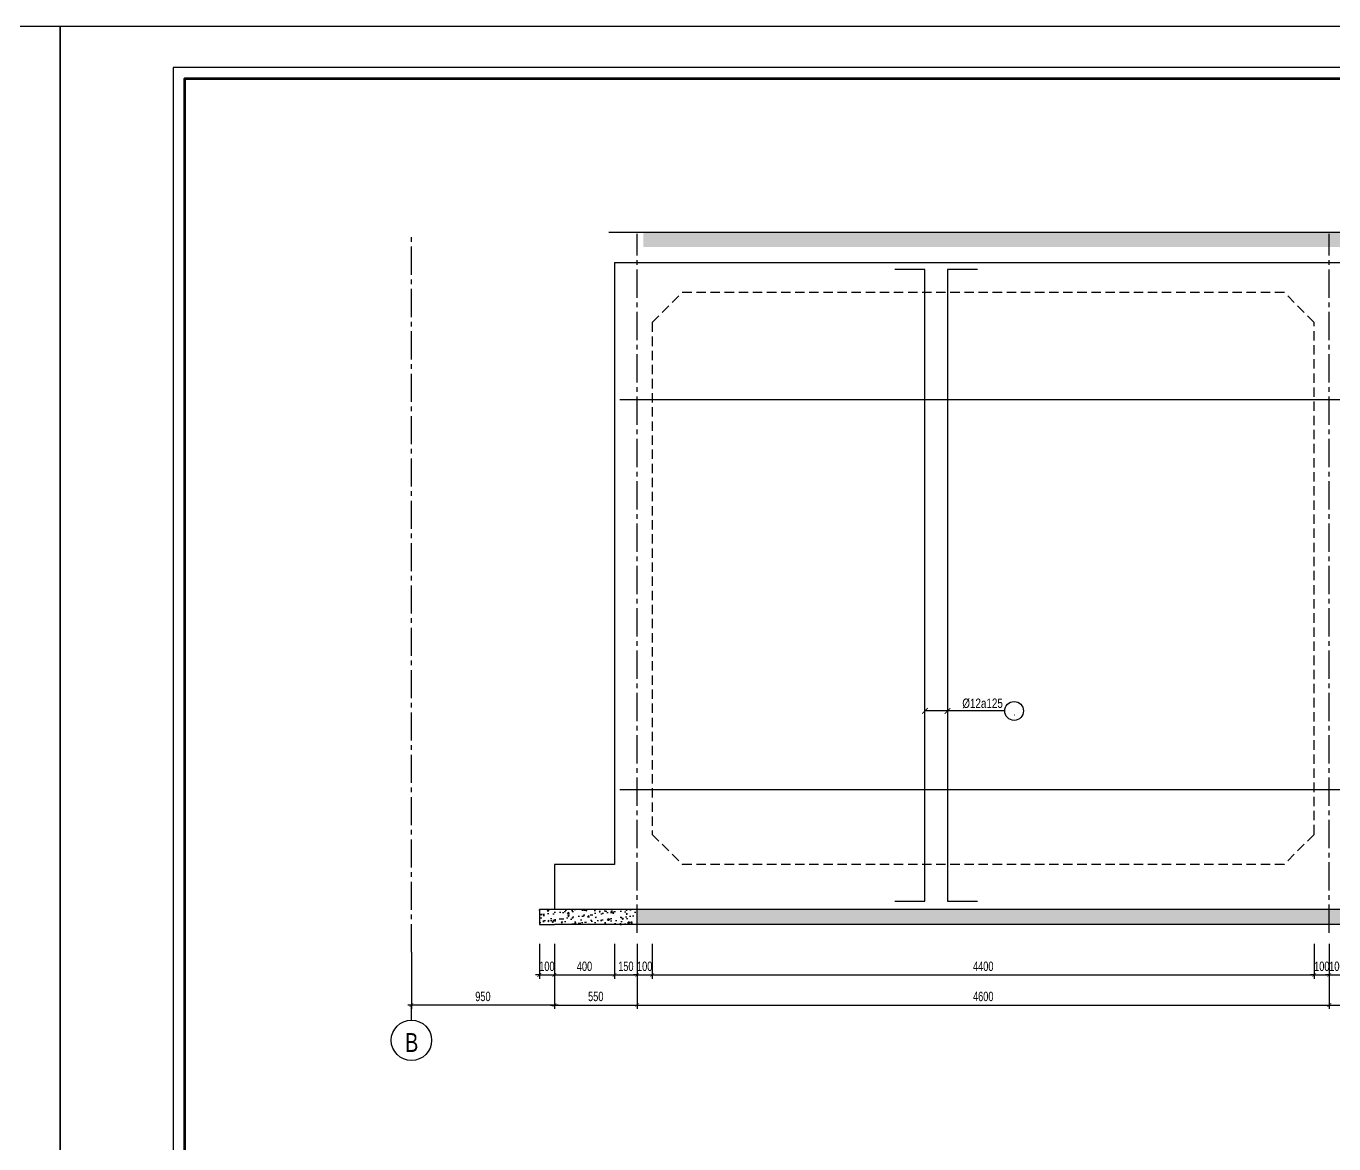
# Model space of a CAD drawing. Header units: millimetres. Extents: x -743195 to -406795, y -426565 to -367165.
# Drawn here: x -575901 to -541139, y -396865 to -367165 of the extents above; entities that cross this region are included whole.
import ezdxf
from ezdxf.enums import TextEntityAlignment as Align

# ---------------------------------------------------------------- set-up
doc = ezdxf.new("R2010")
doc.units = ezdxf.units.MM
doc.header["$LTSCALE"] = 1000
doc.header["$MEASUREMENT"] = 0
doc.linetypes.add('CENTER2', pattern=[1.125, 0.75, -0.125, 0.125, -0.125])
doc.linetypes.add('HIDDEN', pattern=[0.375, 0.25, -0.125])
for name, color, linetype in [('004HIDDEN', 252, 'HIDDEN'), ('8', 8, 'Continuous'), ('CDC-KHUNGTEN', 7, 'Continuous'), ('CDC.01.AXIS', 160, 'CENTER2'), ('CDC.02.DIM', 1, 'Continuous'), ('CDC.03.BORDER', 3, 'Continuous'), ('CDC.05.STEEL', 4, 'Continuous'), ('CDC.06.TEXT', 2, 'Continuous'), ('CDC.10.HATCH', 251, 'Continuous'), ('CDC.14.STEELNUM', 3, 'Continuous'), ('KCS_CHI', 1, 'Continuous')]:
    doc.layers.add(name, color=color, linetype=linetype)
doc.styles.add('ARIAL', font='arial.ttf', dxfattribs={"width": 0.7})
doc.styles.add('KCS_SMTEXT', font='arial.ttf', dxfattribs={"width": 0.7})
doc.dimstyles.new('1.25', dxfattribs={"dimscale": 100, "dimtxt": 2.5, "dimasz": 1, "dimexe": 1, "dimexo": 0, "dimgap": 1, "dimtad": 1, "dimdec": 0, "dimlfac": 0.25, "dimdsep": 46, "dimtxsty": 'ARIAL', "dimblk": 'ARCHTICK', "dimcen": 1, "dimdle": 1, "dimclrd": 1, "dimclre": 1, "dimclrt": 2, "dimadec": 0, "dimazin": 0, "dimtfac": 0.00072, "dimtdec": 0, "dimtix": 1, "dimtmove": 2, "dimatfit": 3, "dimldrblk": 'ARCHTICK', "dimfxl": 1, "dimtolj": 1, "dimarcsym": 0})

# ---------------------------------------------------------------- blocks, each defined once
blk = doc.blocks.new('_ArchTick')
at = {"color": 0, "linetype": 'ByBlock', "const_width": 0.15}
blk.add_lwpolyline([(-0.5, -0.5), (0.5, 0.5)], dxfattribs=at)
blk = doc.blocks.new('*D144')
at = {"layer": 'CDC.02.DIM', "color": 1, "lineweight": -2, "transparency": 16777216}
for p, q in [((-562259, -391548), (-562259, -392477)), ((-561859, -391548), (-561859, -392477)), ((-562259, -392377), (-562359, -392377)), ((-562259, -392377), (-561859, -392377)), ((-561859, -392377), (-561759, -392377))]:
    blk.add_line(p, q, dxfattribs=at)
at = {"layer": 'Defpoints', "color": 0, "transparency": 16777216}
for p in [(-562259, -391548), (-561859, -391548), (-561859, -392377)]:
    blk.add_point(p, dxfattribs=at)
at = {"layer": 'CDC.02.DIM', "color": 1, "lineweight": -2, "transparency": 16777216, "xscale": 100, "yscale": 100, "zscale": 100}
blk.add_blockref('_ArchTick', (-562259, -392377), dxfattribs=at)
at = {"layer": 'CDC.02.DIM', "color": 1, "lineweight": -2, "transparency": 16777216, "xscale": 100, "yscale": 100, "zscale": 100, "rotation": 180}
blk.add_blockref('_ArchTick', (-561859, -392377), dxfattribs=at)
at = {"layer": 'CDC.02.DIM', "color": 2, "transparency": 16777216, "insert": (-562059, -392149), "char_height": 250, "attachment_point": 5, "style": 'ARIAL'}
blk.add_mtext('\\A1;100', dxfattribs=at)
blk = doc.blocks.new('*D145')
at = {"layer": 'CDC.02.DIM', "color": 1, "lineweight": -2, "transparency": 16777216}
for p, q in [((-561859, -391548), (-561859, -392477)), ((-560259, -391548), (-560259, -392477)), ((-561959, -392377), (-560159, -392377))]:
    blk.add_line(p, q, dxfattribs=at)
at = {"layer": 'Defpoints', "color": 0, "transparency": 16777216}
for p in [(-561859, -391548), (-560259, -391548), (-560259, -392377)]:
    blk.add_point(p, dxfattribs=at)
at = {"layer": 'CDC.02.DIM', "color": 1, "lineweight": -2, "transparency": 16777216, "xscale": 100, "yscale": 100, "zscale": 100, "rotation": 180}
blk.add_blockref('_ArchTick', (-561859, -392377), dxfattribs=at)
at = {"layer": 'CDC.02.DIM', "color": 1, "lineweight": -2, "transparency": 16777216, "xscale": 100, "yscale": 100, "zscale": 100}
blk.add_blockref('_ArchTick', (-560259, -392377), dxfattribs=at)
at = {"layer": 'CDC.02.DIM', "color": 2, "transparency": 16777216, "insert": (-561059, -392149), "char_height": 250, "attachment_point": 5, "style": 'ARIAL'}
blk.add_mtext('\\A1;400', dxfattribs=at)
blk = doc.blocks.new('*D146')
at = {"layer": 'CDC.02.DIM', "color": 1, "lineweight": -2, "transparency": 16777216}
for p, q in [((-560259, -391548), (-560259, -392477)), ((-559659, -391548), (-559659, -392477)), ((-560359, -392377), (-559559, -392377))]:
    blk.add_line(p, q, dxfattribs=at)
at = {"layer": 'Defpoints', "color": 0, "transparency": 16777216}
for p in [(-560259, -391548), (-559659, -391548), (-559659, -392377)]:
    blk.add_point(p, dxfattribs=at)
at = {"layer": 'CDC.02.DIM', "color": 1, "lineweight": -2, "transparency": 16777216, "xscale": 100, "yscale": 100, "zscale": 100, "rotation": 180}
blk.add_blockref('_ArchTick', (-560259, -392377), dxfattribs=at)
at = {"layer": 'CDC.02.DIM', "color": 1, "lineweight": -2, "transparency": 16777216, "xscale": 100, "yscale": 100, "zscale": 100}
blk.add_blockref('_ArchTick', (-559659, -392377), dxfattribs=at)
at = {"layer": 'CDC.02.DIM', "color": 2, "transparency": 16777216, "insert": (-559959, -392149), "char_height": 250, "attachment_point": 5, "style": 'ARIAL'}
blk.add_mtext('\\A1;150', dxfattribs=at)
blk = doc.blocks.new('*D147')
at = {"layer": 'CDC.02.DIM', "color": 1, "lineweight": -2, "transparency": 16777216}
for p, q in [((-559659, -391548), (-559659, -393277)), ((-541259, -391548), (-541259, -393277)), ((-559759, -393177), (-541159, -393177))]:
    blk.add_line(p, q, dxfattribs=at)
at = {"layer": 'Defpoints', "color": 0, "transparency": 16777216}
for p in [(-559659, -391548), (-541259, -391548), (-541259, -393177)]:
    blk.add_point(p, dxfattribs=at)
at = {"layer": 'CDC.02.DIM', "color": 1, "lineweight": -2, "transparency": 16777216, "xscale": 100, "yscale": 100, "zscale": 100, "rotation": 180}
blk.add_blockref('_ArchTick', (-559659, -393177), dxfattribs=at)
at = {"layer": 'CDC.02.DIM', "color": 1, "lineweight": -2, "transparency": 16777216, "xscale": 100, "yscale": 100, "zscale": 100}
blk.add_blockref('_ArchTick', (-541259, -393177), dxfattribs=at)
at = {"layer": 'CDC.02.DIM', "color": 2, "transparency": 16777216, "insert": (-550459, -392950), "char_height": 250, "attachment_point": 5, "style": 'ARIAL'}
blk.add_mtext('\\A1;4600', dxfattribs=at)
blk = doc.blocks.new('*D148')
at = {"layer": 'CDC.02.DIM', "color": 1, "lineweight": -2, "transparency": 16777216}
for p, q in [((-541259, -391548), (-541259, -393277)), ((-536459, -392377), (-536459, -393277)), ((-541359, -393177), (-536359, -393177))]:
    blk.add_line(p, q, dxfattribs=at)
at = {"layer": 'Defpoints', "color": 0, "transparency": 16777216}
for p in [(-541259, -391548), (-536459, -392377), (-536459, -393177)]:
    blk.add_point(p, dxfattribs=at)
at = {"layer": 'CDC.02.DIM', "color": 1, "lineweight": -2, "transparency": 16777216, "xscale": 100, "yscale": 100, "zscale": 100, "rotation": 180}
blk.add_blockref('_ArchTick', (-541259, -393177), dxfattribs=at)
at = {"layer": 'CDC.02.DIM', "color": 1, "lineweight": -2, "transparency": 16777216, "xscale": 100, "yscale": 100, "zscale": 100}
blk.add_blockref('_ArchTick', (-536459, -393177), dxfattribs=at)
at = {"layer": 'CDC.02.DIM', "color": 2, "transparency": 16777216, "insert": (-538859, -392950), "char_height": 250, "attachment_point": 5, "style": 'ARIAL'}
blk.add_mtext('\\A1;1200', dxfattribs=at)
blk = doc.blocks.new('*D149')
at = {"layer": 'CDC.02.DIM', "color": 1, "lineweight": -2, "transparency": 16777216}
for p, q in [((-561859, -391548), (-561859, -393277)), ((-559659, -391548), (-559659, -393277)), ((-561959, -393177), (-559559, -393177))]:
    blk.add_line(p, q, dxfattribs=at)
at = {"layer": 'Defpoints', "color": 0, "transparency": 16777216}
for p in [(-561859, -391548), (-559659, -391548), (-559659, -393177)]:
    blk.add_point(p, dxfattribs=at)
at = {"layer": 'CDC.02.DIM', "color": 1, "lineweight": -2, "transparency": 16777216, "xscale": 100, "yscale": 100, "zscale": 100, "rotation": 180}
blk.add_blockref('_ArchTick', (-561859, -393177), dxfattribs=at)
at = {"layer": 'CDC.02.DIM', "color": 1, "lineweight": -2, "transparency": 16777216, "xscale": 100, "yscale": 100, "zscale": 100}
blk.add_blockref('_ArchTick', (-559659, -393177), dxfattribs=at)
at = {"layer": 'CDC.02.DIM', "color": 2, "transparency": 16777216, "insert": (-560759, -392950), "char_height": 250, "attachment_point": 5, "style": 'ARIAL'}
blk.add_mtext('\\A1;550', dxfattribs=at)
blk = doc.blocks.new('*D159')
at = {"layer": 'CDC.02.DIM', "color": 1, "lineweight": -2, "transparency": 16777216}
for p, q in [((-559659, -391548), (-559659, -392477)), ((-559259, -391548), (-559259, -392477)), ((-559659, -392377), (-559759, -392377)), ((-559659, -392377), (-559259, -392377)), ((-559259, -392377), (-559159, -392377))]:
    blk.add_line(p, q, dxfattribs=at)
at = {"layer": 'Defpoints', "color": 0, "transparency": 16777216}
for p in [(-559659, -391548), (-559259, -391548), (-559259, -392377)]:
    blk.add_point(p, dxfattribs=at)
at = {"layer": 'CDC.02.DIM', "color": 1, "lineweight": -2, "transparency": 16777216, "xscale": 100, "yscale": 100, "zscale": 100}
blk.add_blockref('_ArchTick', (-559659, -392377), dxfattribs=at)
at = {"layer": 'CDC.02.DIM', "color": 1, "lineweight": -2, "transparency": 16777216, "xscale": 100, "yscale": 100, "zscale": 100, "rotation": 180}
blk.add_blockref('_ArchTick', (-559259, -392377), dxfattribs=at)
at = {"layer": 'CDC.02.DIM', "color": 2, "transparency": 16777216, "insert": (-559459, -392149), "char_height": 250, "attachment_point": 5, "style": 'ARIAL'}
blk.add_mtext('\\A1;100', dxfattribs=at)
blk = doc.blocks.new('*D160')
at = {"layer": 'CDC.02.DIM', "color": 1, "lineweight": -2, "transparency": 16777216}
for p, q in [((-559259, -391548), (-559259, -392477)), ((-541659, -391548), (-541659, -392477)), ((-559359, -392377), (-541559, -392377))]:
    blk.add_line(p, q, dxfattribs=at)
at = {"layer": 'Defpoints', "color": 0, "transparency": 16777216}
for p in [(-559259, -391548), (-541659, -391548), (-541659, -392377)]:
    blk.add_point(p, dxfattribs=at)
at = {"layer": 'CDC.02.DIM', "color": 1, "lineweight": -2, "transparency": 16777216, "xscale": 100, "yscale": 100, "zscale": 100, "rotation": 180}
blk.add_blockref('_ArchTick', (-559259, -392377), dxfattribs=at)
at = {"layer": 'CDC.02.DIM', "color": 1, "lineweight": -2, "transparency": 16777216, "xscale": 100, "yscale": 100, "zscale": 100}
blk.add_blockref('_ArchTick', (-541659, -392377), dxfattribs=at)
at = {"layer": 'CDC.02.DIM', "color": 2, "transparency": 16777216, "insert": (-550459, -392149), "char_height": 250, "attachment_point": 5, "style": 'ARIAL'}
blk.add_mtext('\\A1;4400', dxfattribs=at)
blk = doc.blocks.new('*D161')
at = {"layer": 'CDC.02.DIM', "color": 1, "lineweight": -2, "transparency": 16777216}
for p, q in [((-541659, -391548), (-541659, -392477)), ((-541259, -391548), (-541259, -392477)), ((-541659, -392377), (-541759, -392377)), ((-541659, -392377), (-541259, -392377)), ((-541259, -392377), (-541159, -392377))]:
    blk.add_line(p, q, dxfattribs=at)
at = {"layer": 'Defpoints', "color": 0, "transparency": 16777216}
for p in [(-541659, -391548), (-541259, -391548), (-541259, -392377)]:
    blk.add_point(p, dxfattribs=at)
at = {"layer": 'CDC.02.DIM', "color": 1, "lineweight": -2, "transparency": 16777216, "xscale": 100, "yscale": 100, "zscale": 100}
blk.add_blockref('_ArchTick', (-541659, -392377), dxfattribs=at)
at = {"layer": 'CDC.02.DIM', "color": 1, "lineweight": -2, "transparency": 16777216, "xscale": 100, "yscale": 100, "zscale": 100, "rotation": 180}
blk.add_blockref('_ArchTick', (-541259, -392377), dxfattribs=at)
at = {"layer": 'CDC.02.DIM', "color": 2, "transparency": 16777216, "insert": (-541459, -392149), "char_height": 250, "attachment_point": 5, "style": 'ARIAL'}
blk.add_mtext('\\A1;100', dxfattribs=at)
blk = doc.blocks.new('*D162')
at = {"layer": 'CDC.02.DIM', "color": 1, "lineweight": -2, "transparency": 16777216}
for p, q in [((-541259, -391548), (-541259, -392477)), ((-540859, -391548), (-540859, -392477)), ((-541259, -392377), (-541359, -392377)), ((-541259, -392377), (-540859, -392377)), ((-540859, -392377), (-540759, -392377))]:
    blk.add_line(p, q, dxfattribs=at)
at = {"layer": 'Defpoints', "color": 0, "transparency": 16777216}
for p in [(-541259, -391548), (-540859, -391548), (-540859, -392377)]:
    blk.add_point(p, dxfattribs=at)
at = {"layer": 'CDC.02.DIM', "color": 1, "lineweight": -2, "transparency": 16777216, "xscale": 100, "yscale": 100, "zscale": 100}
blk.add_blockref('_ArchTick', (-541259, -392377), dxfattribs=at)
at = {"layer": 'CDC.02.DIM', "color": 1, "lineweight": -2, "transparency": 16777216, "xscale": 100, "yscale": 100, "zscale": 100, "rotation": 180}
blk.add_blockref('_ArchTick', (-540859, -392377), dxfattribs=at)
at = {"layer": 'CDC.02.DIM', "color": 2, "transparency": 16777216, "insert": (-541059, -392149), "char_height": 250, "attachment_point": 5, "style": 'ARIAL'}
blk.add_mtext('\\A1;100', dxfattribs=at)
blk = doc.blocks.new('KHUNG A1')
at = {"layer": 'CDC-KHUNGTEN', "color": 8}
blk.add_lwpolyline([(10368.18, 709.17), (10447.22, 709.17), (10447.22, 1281.17), (9647.22, 1281.17), (9647.22, 709.17), (10368.18, 709.17)], dxfattribs=at)
at = {"layer": 'CDC-KHUNGTEN', "color": 255, "lineweight": 60}
blk.add_lwpolyline([(10366.22, 712.17), (10366.22, 1278.17), (9650.22, 1278.17), (9650.22, 712.17), (10366.22, 712.17)], close=True, dxfattribs=at)
at = {"layer": 'Defpoints', "color": 1, "ltscale": 0.2}
blk.add_lwpolyline([(9617.22, 698.17), (9617.22, 1292.17), (10458.22, 1292.17), (10458.22, 698.17), (9617.22, 698.17)], close=True, dxfattribs=at)
blk = doc.blocks.new('*D472')
at = {"layer": 'CDC.02.DIM', "color": 1, "lineweight": -2, "transparency": 16777216}
for p, q in [((-561859, -391548), (-561859, -393277)), ((-565659, -391775), (-565659, -393277)), ((-561759, -393177), (-565759, -393177))]:
    blk.add_line(p, q, dxfattribs=at)
at = {"layer": 'Defpoints', "color": 0, "transparency": 16777216}
for p in [(-561859, -391548), (-565659, -391775), (-565659, -393177)]:
    blk.add_point(p, dxfattribs=at)
at = {"layer": 'CDC.02.DIM', "color": 1, "lineweight": -2, "transparency": 16777216, "xscale": 100, "yscale": 100, "zscale": 100, "rotation": 180}
blk.add_blockref('_ArchTick', (-565659, -393177), dxfattribs=at)
at = {"layer": 'CDC.02.DIM', "color": 1, "lineweight": -2, "transparency": 16777216, "xscale": 100, "yscale": 100, "zscale": 100}
blk.add_blockref('_ArchTick', (-561859, -393177), dxfattribs=at)
at = {"layer": 'CDC.02.DIM', "color": 2, "transparency": 16777216, "insert": (-563759, -392950), "char_height": 250, "attachment_point": 5, "style": 'ARIAL'}
blk.add_mtext('\\A1;950', dxfattribs=at)

msp = doc.modelspace()

# ---------------------------------------------------------------- hatches: boundary and pattern name
at = {"layer": '8'}
h = msp.add_hatch(dxfattribs=at)
h.set_pattern_fill('AR-HBONE', color=256, scale=32, angle=49.95578)
h.set_pattern_definition([(94.95578, (-953913.72, -366017.8), (-138.579015, 116.46397), [384, -128]), (184.95578, (-953924.77, -365890.28), (-138.579015, 116.46397), [384, -128])])
h.paths.add_polyline_path([(-529120.9, -373033.8), (-529120.9, -372641.3), (-559496.4, -372641.3), (-559496.4, -373033.8)])
at = {"layer": 'CDC.10.HATCH'}
h = msp.add_hatch(dxfattribs=at)
h.set_pattern_fill('AR-CONC', color=256, scale=50, style=0)
h.set_pattern_definition([(50, (6611.66, 0), (358.63009, -31.37607), [37.5, -412.5]), (355, (6611.66, 0), (-69.37567, 376.09607), [30, -330]), (100.4514, (6641.54, -2.6), (289.25469, 344.71977), [31.8701, -350.57106]), (46.1842, (6611.66, 100), (533.62052, -82.7595), [56.25, -618.75]), (96.6356, (6656.13, 93.1), (467.33135, 487.05894), [47.80514, -525.8565]), (351.1842, (6611.66, 100), (467.33097, 487.0593), [45, -495]), (21, (6661.66, 75), (298.45353, -201.30945), [37.5, -412.5]), (326, (6661.66, 75), (121.65767, 362.57502), [30, -330]), (71.4514, (6686.53, 58.22), (420.11131, 161.26525), [31.8701, -350.57106]), (37.5, (6611.66, 0), (6.079928, 166.446927), [0, -326, 0, -335, 0, -331.25]), (7.5, (6611.66, 0), (131.53477, 197.205856), [0, -191, 0, -318.5, 0, -126.25]), (327.5, (6500.16, 0), (266.911218, -11.277436), [0, -125, 0, -390, 0, -517.5]), (317.5, (6450.16, 0), (291.593085, 50.05249), [0, -162.5, 0, -259, 0, -367.5])])
h.paths.add_polyline_path([(-559658.8, -390641.3), (-561858.8, -390641.3), (-562258.8, -390641.3), (-562258.8, -391041.3), (-561858.8, -391041.3), (-559658.8, -391041.3)])
h = msp.add_hatch(dxfattribs=at)
h.set_pattern_fill('AR-CONC', color=256, scale=50, style=0)
h.set_pattern_definition([(50, (-481461.27, -250274.32), (358.6301, -31.37607), [37.5, -412.5]), (355, (-481461.27, -250274.3), (-69.3757, 376.0961), [30, -330]), (100.4514, (-481431.4, -250276.93), (289.2547, 344.7198), [31.8701, -350.57106]), (46.1842, (-481461.27, -250174.3), (533.6205, -82.7595), [56.25, -618.75]), (96.6356, (-481416.8, -250181.2), (467.3314, 487.059), [47.8051, -525.8565]), (351.1842, (-481461.27, -250174.3), (467.331, 487.0593), [45, -495]), (21, (-481411.27, -250199.32), (298.4535, -201.30945), [37.5, -412.5]), (326, (-481411.27, -250199.3), (121.6577, 362.575), [30, -330]), (71.4514, (-481386.4, -250216.1), (420.1113, 161.26525), [31.8701, -350.57106]), (37.5, (-481461.27, -250274.32), (6.07993, 166.44693), [0, -326, 0, -335, 0, -331.25]), (7.5, (-481461.27, -250274.32), (131.53477, 197.20586), [0, -191, 0, -318.5, 0, -126.25]), (327.5, (-481572.77, -250274.32), (266.91122, -11.27744), [0, -125, 0, -390, 0, -517.5]), (317.5, (-481622.77, -250274.32), (291.5931, 50.0525), [0, -162.5, 0, -259, 0, -367.5])])
h.paths.add_polyline_path([(-546458.8, -390641.3), (-559658.8, -390641.3), (-559658.8, -391041.3), (-546458.8, -391041.3)])
h.paths.add_polyline_path([(-525258.8, -390641.3), (-546458.8, -390641.3), (-546458.8, -391041.3), (-525258.8, -391041.3)])
h.paths.add_polyline_path([(-514258.8, -391041.3), (-514258.8, -390641.3), (-525258.8, -390641.3), (-525258.8, -391041.3)])

# ---------------------------------------------------------------- linework, layer by layer
at = {"layer": '004HIDDEN'}
for p, q in [((-559258.8, -375041.3), (-558458.8, -374241.3)), ((-542458.8, -374241.3), (-558458.8, -374241.3)), ((-541658.8, -375041.3), (-542458.8, -374241.3)), ((-559258.8, -375041.3), (-559258.8, -388641.3)), ((-541658.8, -388641.3), (-541658.8, -375041.3)), ((-559258.8, -388641.3), (-558458.8, -389441.3)), ((-541658.8, -388641.3), (-542458.8, -389441.3)), ((-542458.8, -389441.3), (-558458.8, -389441.3))]:
    msp.add_line(p, q, dxfattribs=at)
at = {"layer": 'CDC.01.AXIS'}
for p, q in [((-565658.8, -391774.6), (-565658.8, -372682.8)), ((-559658.8, -391255.6), (-559658.8, -372682.8)), ((-541258.8, -391255.6), (-541258.8, -372682.8))]:
    msp.add_line(p, q, dxfattribs=at)
at = {"layer": 'CDC.02.DIM'}
msp.add_line((-565658.8, -393577.2), (-565658.8, -393177.2), dxfattribs=at)
at = {"layer": 'CDC.03.BORDER'}
msp.add_line((-560415.8, -372641.3), (-530971.4, -372641.3), dxfattribs=at)
at = {"layer": 'CDC.03.BORDER', "ltscale": 5}
for p, q in [((-560258.8, -373441.3), (-560258.8, -389441.3)), ((-560258.8, -373441.3), (-512361.5, -373441.3)), ((-560258.8, -389441.3), (-561858.8, -389441.3)), ((-561858.8, -389441.3), (-561858.8, -390641.3)), ((-512361.5, -390641.3), (-561858.8, -390641.3))]:
    msp.add_line(p, q, dxfattribs=at)
at = {"layer": 'CDC.05.STEEL', "ltscale": 5}
for p, q in [((-560118.8, -377089.6), (-512361.5, -377089.6)), ((-560118.8, -387453.7), (-512361.5, -387453.7))]:
    msp.add_line(p, q, dxfattribs=at)
at = {"layer": 'CDC.05.STEEL', "ltscale": 5, "elevation": 0}
for points in [[(-552807.7, -390414.5), (-552007.7, -390414.5), (-552007.7, -373631.9), (-552807.7, -373631.9)], [(-550607.7, -373631.9), (-551407.7, -373631.9), (-551407.7, -390414.5), (-550607.7, -390414.5)]]:
    msp.add_lwpolyline(points, dxfattribs=at)
at = {"layer": 'CDC.14.STEELNUM', "color": 1}
msp.add_circle((-549638, -385362.3), 250, dxfattribs=at)
at = {"layer": 'KCS_CHI'}
for p, q in [((-549888, -385362.3), (-552007.7, -385362.3)), ((-512361.5, -391041.3), (-561858.8, -391041.3))]:
    msp.add_line(p, q, dxfattribs=at)
at = {"layer": 'KCS_CHI', "elevation": 0}
msp.add_lwpolyline([(-561858.8, -390641.3), (-562258.8, -390641.3), (-562258.8, -391041.3), (-561858.8, -391041.3)], dxfattribs=at)
at = {"layer": 'KCS_CHI'}
msp.add_circle((-565658.8, -394114.1), 536.9, dxfattribs=at)

# ---------------------------------------------------------------- block references
at = {"xscale": 100, "yscale": 100, "zscale": 100}
for p in [(-1620817.3, -496382.7), (-1536717.3, -496382.7)]:
    msp.add_blockref('KHUNG A1', p, dxfattribs=at)
at = {"layer": 'KCS_CHI', "xscale": -150, "yscale": 150, "zscale": 100, "rotation": 270}
for p in [(-552007.7, -385362.3), (-551407.7, -385362.3)]:
    msp.add_blockref('_ArchTick', p, dxfattribs=at)

# ---------------------------------------------------------------- texts
at = {"layer": 'CDC.06.TEXT', "style": 'KCS_SMTEXT', "width": 0.75}
msp.add_text('%%C12a125', height=250, dxfattribs=at).set_placement((-551014.9, -385282.3))
at = {"layer": 'CDC.06.TEXT', "color": 6, "style": 'KCS_SMTEXT', "width": 0.75}
msp.add_text('B', height=500, dxfattribs=at).set_placement((-565826.2, -394422.8))
at = {"layer": 'CDC.14.STEELNUM', "style": 'KCS_SMTEXT', "width": 0.6}
msp.add_text('.', height=250, dxfattribs=at).set_placement((-549632.2, -385362.1), align=Align.MIDDLE_CENTER)

# ---------------------------------------------------------------- dimensions: what is measured, and where the dimension line sits
at = {"layer": 'CDC.02.DIM'}
for base, p1, p2, picture, middle in [((-565658.8, -393177.2), (-561858.8, -391548), (-565658.8, -391774.6), '*D472', (-563758.8, -392949.6)), ((-561858.8, -392376.8), (-562258.8, -391548), (-561858.8, -391548), '*D144', (-562058.8, -392149.2)), ((-560258.8, -392376.8), (-561858.8, -391548), (-560258.8, -391548), '*D145', (-561058.8, -392149.2)), ((-559658.8, -393177.2), (-561858.8, -391548), (-559658.8, -391548), '*D149', (-560758.8, -392949.6)), ((-559658.8, -392376.8), (-560258.8, -391548), (-559658.8, -391548), '*D146', (-559958.8, -392149.2)), ((-541258.8, -393177.2), (-559658.8, -391548), (-541258.8, -391548), '*D147', (-550458.8, -392949.6)), ((-559258.8, -392376.8), (-559658.8, -391548), (-559258.8, -391548), '*D159', (-559458.8, -392149.2)), ((-541658.8, -392376.8), (-559258.8, -391548), (-541658.8, -391548), '*D160', (-550458.8, -392149.2)), ((-541258.8, -392376.8), (-541658.8, -391548), (-541258.8, -391548), '*D161', (-541458.8, -392149.2)), ((-536458.8, -393177.2), (-541258.8, -391548), (-536458.8, -392376.8), '*D148', (-538858.8, -392949.6)), ((-540858.8, -392376.8), (-541258.8, -391548), (-540858.8, -391548), '*D162', (-541058.8, -392149.2))]:
    dim = msp.add_linear_dim(base=base, p1=p1, p2=p2, dimstyle='1.25', dxfattribs=at)
    dim.commit()
    dim.dimension.update_dxf_attribs({"geometry": picture, "text_midpoint": middle})

doc.saveas('drawing.dxf')
